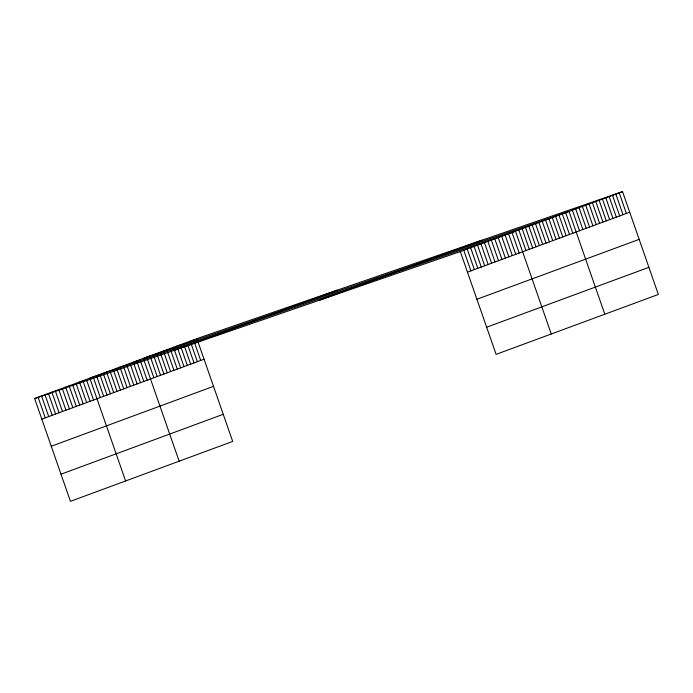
<?xml version="1.0" encoding="UTF-8"?>
<svg xmlns="http://www.w3.org/2000/svg" width="693" height="693" viewBox="0 0 693 693"><rect width="100%" height="100%" fill="white"/><g stroke="black" fill="none" stroke-linecap="round" stroke-linejoin="round"><path stroke-width="1.04" d="M196.899 338.643L232.692 441.432L70.443 501.334L34.65 398.544L196.899 338.643L622.557 191.666L658.35 294.456L496.101 354.357L460.308 251.568L622.557 191.666M175.121 350.043L337.361 290.142M319.845 300.069L482.085 240.168M41.814 419.118L204.054 359.217M467.472 272.132L629.72 212.231M51.265 446.249L213.505 386.347M476.923 299.263L639.171 239.362M60.993 474.203L223.241 414.301M486.659 327.217L648.899 267.325M34.65 398.544L460.308 251.568M619.213 192.905L626.368 213.47M615.86 194.135L623.024 214.709M612.517 195.374L619.681 215.939M609.173 196.613L616.337 217.178M605.821 197.843L612.984 218.408M602.477 199.082L609.641 219.646M599.133 200.312L606.297 220.885M595.789 201.55L602.945 222.115M592.437 202.789L599.601 223.354M589.093 204.019L596.257 224.593M585.75 205.258L592.905 225.823M582.397 206.497L589.561 227.061M579.053 207.727L586.217 228.292M575.71 208.965L582.874 229.53M572.357 210.196L579.521 230.769M604.807 314.224L569.014 211.434L143.356 358.411L179.149 461.2M565.67 212.673L572.834 233.238M562.326 213.903L569.481 234.477M558.974 215.142L566.138 235.707M555.63 216.381L562.794 236.945M552.286 217.611L559.45 238.175M548.934 218.849L556.098 239.414M545.59 220.079L552.754 240.653M542.247 221.318L549.41 241.883M538.894 222.557L546.058 243.122M535.55 223.787L542.714 244.352M532.207 225.026L539.371 245.591M528.863 226.256L536.018 246.829M525.511 227.495L532.674 248.059M522.167 228.733L529.331 249.298M518.823 229.963L525.987 250.537M551.264 333.983L515.471 231.202L89.813 378.179L125.606 480.968M512.023 232.476L519.187 253.04M508.575 233.749L515.739 254.314M505.128 235.022L512.292 255.587M501.68 236.296L508.844 256.86M498.232 237.569L505.396 258.134M494.785 238.842L501.949 259.407M491.337 240.116L498.501 260.681M487.889 241.389L495.053 261.954M484.442 242.654L491.606 263.227M480.994 243.927L488.158 264.501M477.546 245.201L484.71 265.774M474.099 246.474L481.263 267.048M470.651 247.748L477.815 268.312M467.203 249.021L474.367 269.586M463.756 250.294L470.919 270.859M193.546 339.882L200.71 360.447M190.203 341.121L197.366 361.685M186.859 342.351L194.023 362.924M183.506 343.589L190.67 364.154M180.163 344.828L187.327 365.393M176.819 346.058L183.983 366.623M173.475 347.297L180.63 367.862M170.123 348.527L177.287 369.1M166.779 349.766L173.943 370.331M163.435 351.004L170.591 371.569M160.083 352.235L167.247 372.808M156.739 353.473L163.903 374.038M153.396 354.703L160.559 375.277M150.043 355.942L157.207 376.507M146.699 357.181L153.863 377.746M140.012 359.65L147.167 380.214M136.66 360.888L143.823 381.453M133.316 362.118L140.48 382.683M129.972 363.357L137.127 383.922M126.62 364.587L133.784 385.161M123.276 365.826L130.44 386.391M119.932 367.065L127.096 387.63M116.58 368.295L123.744 388.868M113.236 369.534L120.4 390.098M109.892 370.772L117.056 391.337M106.549 372.002L113.704 392.567M103.196 373.241L110.36 393.806M99.853 374.471L107.017 395.045M96.509 375.71L103.664 396.275M93.157 376.949L100.32 397.513M86.365 379.452L93.529 400.017M82.917 380.726L90.081 401.29M79.47 381.999L86.634 402.564M76.022 383.272L83.186 403.837M72.574 384.546L79.738 405.11M69.127 385.819L76.291 406.384M65.679 387.092L72.843 407.657M62.231 388.366L69.395 408.931M58.784 389.639L65.948 410.204M55.336 390.913L62.5 411.477M51.888 392.186L59.052 412.751M48.441 393.459L55.605 414.024M44.993 394.733L52.157 415.298M41.545 395.998L48.709 416.571M38.098 397.271L45.262 417.844"/></g></svg>
